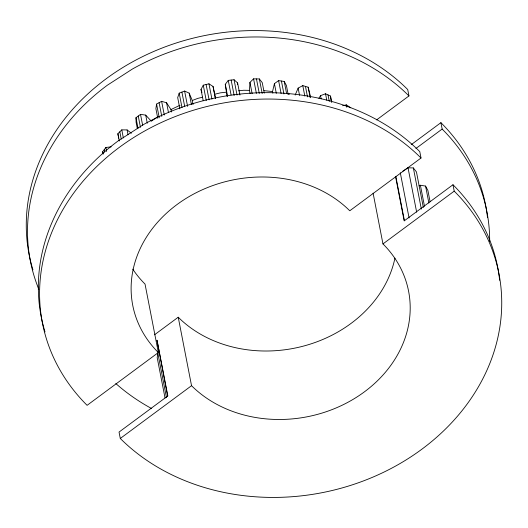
<?xml version="1.0" encoding="UTF-8"?>
<svg xmlns="http://www.w3.org/2000/svg" width="528" height="528" viewBox="0 0 528 528"><rect width="100%" height="100%" fill="white"/><g stroke="black" fill="none" stroke-linecap="round" stroke-linejoin="round"><path stroke-width="0.79" d="M250.107 93.595L249.48 90.367L249.942 82.381L253.565 78.844L259.36 78.956L262.244 82.612L264.284 93.106M159.073 352.044L157.832 353.107L157.192 357.647L165.04 397.993M171.428 111.989L170.953 109.567L166.564 102.769L161.621 101.323L156.585 104.082L155.885 108.623L157.766 118.305M272.851 93.179L272.534 91.568L274.421 83.655L278.599 80.599L284.249 81.464L286.414 85.49L288.136 94.367M193.05 104.544L192.265 100.505L189.189 93.146L184.615 91.06L179.19 93.159L177.692 97.594L179.883 108.893M295.172 95.073L298.142 88.11L302.775 85.609L308.154 87.206L310.642 97.159M203.201 100.729L201.003 89.437L203.273 85.199L208.949 83.813L213.055 86.486L215.523 98.274M318.879 98.281L320.542 95.654L325.532 93.76L330.502 96.056L331.756 102.511M103.125 154.189L102.656 151.767L105.871 147.464L111.197 146.843M227.033 96.228L225.278 84.322L228.254 80.395L234.062 79.748L237.6 82.949L239.95 95.053M119.275 140.996L117.863 133.736L121.783 129.862L127.103 129.934L131.36 133.254M137.353 128.7L136.099 122.245L135.986 117.718L140.514 114.358L145.708 115.124L151.312 121.209L157.291 117.058M376.616 119.889L408.962 95.931L407.715 89.536A215.635 181.256 -11 0 0 144.692 55.598A215.635 181.256 -11 0 0 32.941 269.854M154.48 334.805L178.233 317.216A123.611 103.904 -11 0 0 304.379 345.847A123.611 103.904 -11 0 0 394.944 258.126M411.22 144.659L440.906 122.668A215.635 181.256 -11 0 1 487.476 217.358M415.912 148.5L442.154 129.063L440.906 122.668M421.027 158.011L349.767 210.784A123.611 103.904 -11 0 0 176.887 204.64A123.611 103.904 -11 0 0 158.347 352.559L87.094 405.332A215.635 181.256 -11 0 1 119.434 147.286A215.635 181.256 -11 0 1 421.027 158.011L419.78 151.615A215.635 181.256 -11 0 0 143.319 124.661L118.186 140.89A215.635 181.256 -11 0 0 45.012 331.934M167.587 396.119L157.027 340.243L167.851 395.927L119.038 432.069L120.285 438.464A215.635 181.256 -11 0 0 421.879 449.189A215.635 181.256 -11 0 0 454.219 191.143L452.978 184.747L404.171 220.895L395.545 176.51M120.285 438.464L191.539 385.691A123.611 103.904 -11 0 0 364.426 391.835A123.611 103.904 -11 0 0 382.965 243.916L373.098 193.162M382.965 243.916L454.219 191.143M402.871 171.098L408.025 167.805L413.345 167.93L416.453 171.943L423.35 207.451M170.953 109.567L180.074 105.224M418.994 185.909L420.4 185.255L425.575 186.074L427.898 190.483L430.096 201.782M192.265 100.505L197.696 98.406L202.679 97.185M214.738 94.235L220.433 92.842L226.248 92.195M342.599 105.745L346.322 104.854L350.777 107.798M238.577 90.823L243.672 90.255L249.48 90.367M263.967 90.644L272.534 91.568M287.872 93.918L289.489 94.162M102.656 151.767L103.224 153.166M201.003 89.437L201.96 92.466M117.863 133.736L118.787 138.151M425.575 186.074L428.875 203.023M420.4 185.255L424.479 206.237M413.345 167.93L421.344 209.088M408.025 167.805L416.658 212.19M400.29 172.748L409.075 217.939M395.802 176.312L404.428 220.697M346.322 104.854L346.797 107.276M328.013 94.908L329.267 101.363M325.532 93.76L326.786 100.214M320.542 95.654L321.169 98.881M308.154 87.206L310.193 97.7M305.461 86.407L307.501 96.895M302.775 85.609L304.814 96.096M298.142 88.11L299.554 95.377M284.249 81.464L286.605 93.568M281.424 81.028L283.932 93.944M278.599 80.599L281.107 93.509M274.421 83.655L276.302 93.337M259.36 78.956L262.185 93.482M256.463 78.903L259.288 93.423M253.565 78.844L256.384 93.37M249.942 82.381L252.14 93.674M234.062 79.748L237.046 95.08M231.158 80.071L234.142 95.403M228.254 80.395L231.079 94.915M225.278 84.322L227.627 96.426M213.055 86.486L215.411 98.591M208.949 83.813L211.933 99.145M206.111 84.506L209.095 99.838M203.273 85.199L206.25 100.538M189.189 93.146L191.387 104.445M184.615 91.06L187.598 106.392M181.903 92.11L184.727 106.636M179.19 93.159L182.015 107.686M166.564 102.769L168.445 112.451M161.621 101.323L164.287 115.045M159.106 102.703L161.773 116.424M156.585 104.082L159.251 117.803M145.708 115.124L147.272 123.196M140.514 114.358L142.712 125.657M178.233 317.216L191.539 385.691M138.25 116.035L140.448 127.334M135.986 117.718L138.026 128.205M127.103 129.934L128.047 134.779M121.783 129.862L123.354 137.933M119.823 131.795L121.235 139.062M158.347 352.559L145.035 284.084A123.611 103.904 -11 0 1 132.746 269.115M157.832 353.107L166.459 397.492M105.871 147.464L106.656 151.503M104.267 149.615L104.735 152.038M330.502 96.056L331.089 100.531M237.6 82.949L237.646 84.539M38.808 289.252A215.635 181.256 -11 0 1 107.362 85.206L132.495 68.977A215.635 181.256 -11 0 1 408.962 95.931M452.978 184.747A215.635 181.256 -11 0 1 499.633 280.243M442.154 129.063A215.635 181.256 -11 0 1 489.667 241.58M151.477 408.467A215.635 181.256 -11 0 1 115.81 383.533"/></g></svg>
